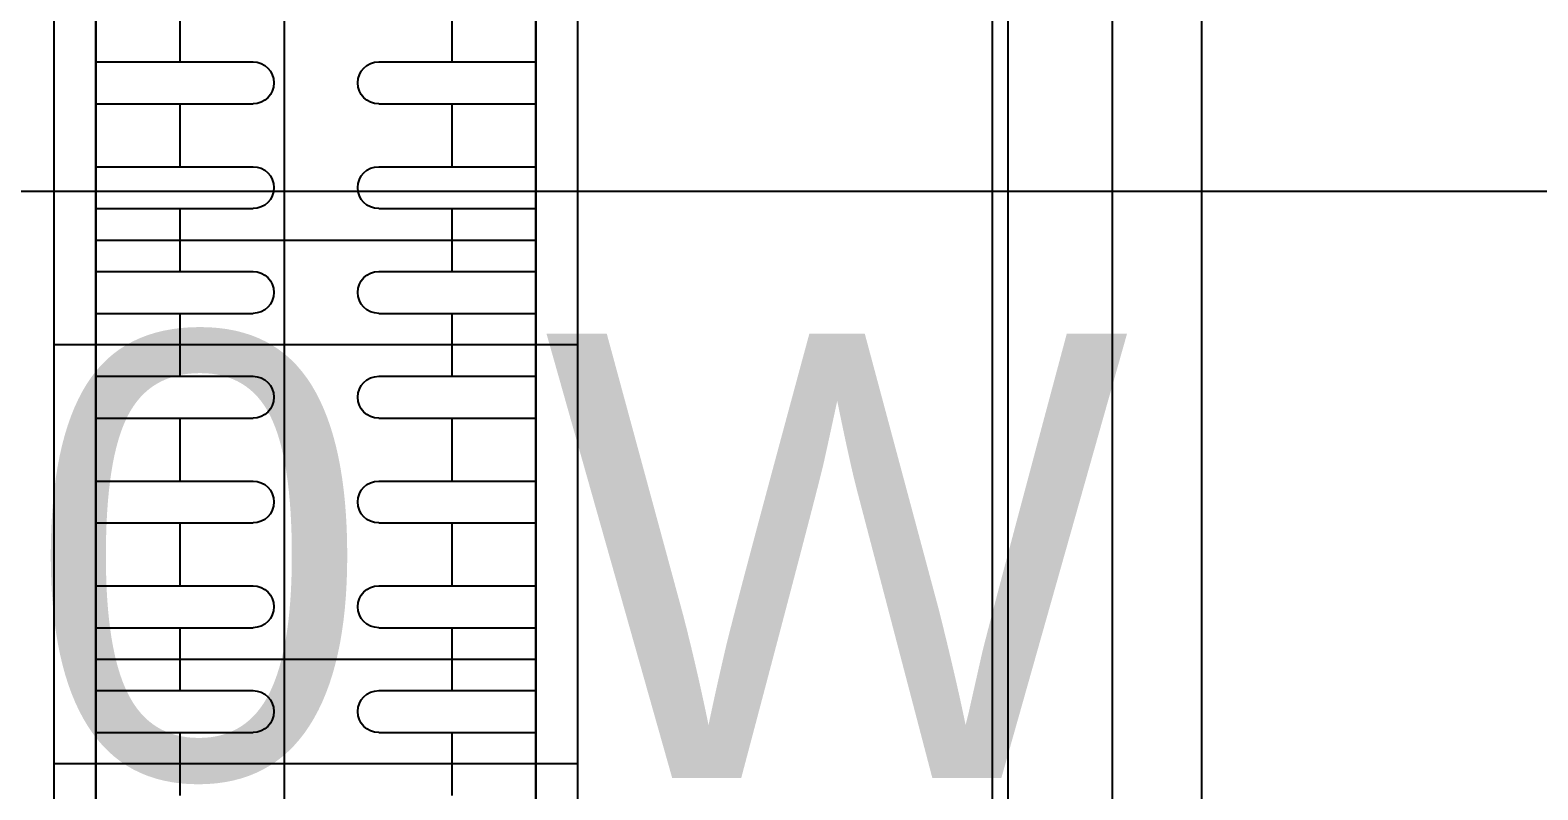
# Model space of a CAD drawing. Header units: inches. Extents: x 21 to 38546, y 13 to 15001.
# Drawn here: x 4365.92 to 4401.91, y 1172.16 to 1190.29 of the extents above; entities that cross this region are included whole.
import ezdxf

# ---------------------------------------------------------------- set-up
doc = ezdxf.new("R2010")
doc.units = ezdxf.units.IN
doc.header["$MEASUREMENT"] = 0
for name, color, linetype in [('pex_boru_dönüş', 5, 'Continuous'), ('pex_boru_gidiş', 1, 'Continuous'), ('RAD-MAHAL', 2, 'Continuous'), ('RAST-IST-RADYATÖR-DİNAMİK BLOK', 83, 'Continuous')]:
    doc.layers.add(name, color=color, linetype=linetype)
doc.layers.add('Z_MİM_-KM-WALL', color=8, linetype='Continuous', lineweight=25)
doc.layers.add('Z_MİM_-KM-WALL-PLASTER', color=8, linetype='Continuous', lineweight=25)
doc.styles.get("Standard").update_dxf_attribs({"font": 'arial.ttf'})

# ---------------------------------------------------------------- blocks, each defined once
blk = doc.blocks.new('IS_RADYATOR_TAG_MRD')
at = {"layer": 'RAD-MAHAL'}
blk.add_line((0, 18), (130, 18), dxfattribs=at)
blk = doc.blocks.new('IS_RADYATOR-PLAN-100')
at = {"layer": 'RAST-IST-RADYATÖR-DİNAMİK BLOK', "color": 7}
for p, q in [((93.25, 11.5), (93.25, 7.75)), ((94.25, 11.5), (94.25, 7.75)), ((95.75, 11.5), (95.75, 7.75)), ((96.75, 11.5), (96.75, 7.75)), ((91.75, 9.5), (92.5, 9.5)), ((92.5, 9.5), (93.25, 9.5)), ((94.25, 9.5), (95, 9.5)), ((95, 9.5), (95.75, 9.5)), ((96.75, 9.5), (97.5, 9.5)), ((93.25, 4.75), (93.25, 1)), ((94.25, 4.75), (94.25, 1)), ((95.75, 4.75), (95.75, 1)), ((96.75, 4.75), (96.75, 1)), ((91.75, 3), (92.5, 3)), ((92.5, 3), (93.25, 3)), ((94.25, 3), (95, 3)), ((95, 3), (95.75, 3)), ((96.75, 3), (97.5, 3))]:
    blk.add_line(p, q, dxfattribs=at)
at = {"layer": 'RAST-IST-RADYATÖR-DİNAMİK BLOK'}
for points in [[(0, 0), (100, 0), (100, 12.5), (0, 12.5)], [(2.5, 11.5), (97.5, 11.5), (97.5, 1), (2.5, 1)]]:
    blk.add_lwpolyline(points, dxfattribs=at)
at = {"layer": 'RAST-IST-RADYATÖR-DİNAMİK BLOK', "color": 7}
for centre, start, end in [((93.75, 7.75), 180, 0), ((96.25, 7.75), 180, 0), ((93.75, 4.75), 0, 180), ((96.25, 4.75), 0, 180)]:
    blk.add_arc(centre, 0.5, start, end, dxfattribs=at)
blk = doc.blocks.new('IS_RADYATOR-PLAN-110')
at = {"layer": 'RAST-IST-RADYATÖR-DİNAMİK BLOK', "color": 7}
for p, q in [((93.25, 11.5), (93.25, 7.75)), ((94.25, 11.5), (94.25, 7.75)), ((95.75, 11.5), (95.75, 7.75)), ((96.75, 11.5), (96.75, 7.75)), ((98.25, 11.5), (98.25, 7.75)), ((99.25, 11.5), (99.25, 7.75)), ((100.75, 11.5), (100.75, 7.75)), ((101.75, 11.5), (101.75, 7.75)), ((103.25, 11.5), (103.25, 7.75)), ((104.25, 11.5), (104.25, 7.75)), ((105.75, 11.5), (105.75, 7.75)), ((106.75, 11.5), (106.75, 7.75)), ((91.75, 9.5), (92.5, 9.5)), ((92.5, 9.5), (93.25, 9.5)), ((94.25, 9.5), (95, 9.5)), ((95, 9.5), (95.75, 9.5)), ((96.75, 9.5), (97.5, 9.5)), ((97.5, 9.5), (98.25, 9.5)), ((99.25, 9.5), (100, 9.5)), ((100, 9.5), (100.75, 9.5)), ((101.75, 9.5), (102.5, 9.5)), ((102.5, 9.5), (103.25, 9.5)), ((104.25, 9.5), (105, 9.5)), ((105, 9.5), (105.75, 9.5)), ((106.75, 9.5), (107.5, 9.5)), ((93.25, 4.75), (93.25, 1)), ((94.25, 4.75), (94.25, 1)), ((95.75, 4.75), (95.75, 1)), ((96.75, 4.75), (96.75, 1)), ((98.25, 4.75), (98.25, 1)), ((99.25, 4.75), (99.25, 1)), ((100.75, 4.75), (100.75, 1)), ((101.75, 4.75), (101.75, 1)), ((103.25, 4.75), (103.25, 1)), ((104.25, 4.75), (104.25, 1)), ((105.75, 4.75), (105.75, 1)), ((106.75, 4.75), (106.75, 1)), ((91.75, 3), (92.5, 3)), ((92.5, 3), (93.25, 3)), ((94.25, 3), (95, 3)), ((95, 3), (95.75, 3)), ((96.75, 3), (97.5, 3)), ((97.5, 3), (98.25, 3)), ((99.25, 3), (100, 3)), ((100, 3), (100.75, 3)), ((101.75, 3), (102.5, 3)), ((102.5, 3), (103.25, 3)), ((104.25, 3), (105, 3)), ((105, 3), (105.75, 3)), ((106.75, 3), (107.5, 3))]:
    blk.add_line(p, q, dxfattribs=at)
at = {"layer": 'RAST-IST-RADYATÖR-DİNAMİK BLOK'}
for points in [[(0, 0), (110, 0), (110, 12.5), (0, 12.5)], [(2.5, 11.5), (107.5, 11.5), (107.5, 1), (2.5, 1)]]:
    blk.add_lwpolyline(points, dxfattribs=at)
at = {"layer": 'RAST-IST-RADYATÖR-DİNAMİK BLOK', "color": 7}
for centre, start, end in [((93.75, 7.75), 180, 0), ((96.25, 7.75), 180, 0), ((98.75, 7.75), 180, 0), ((101.25, 7.75), 180, 0), ((103.75, 7.75), 180, 0), ((106.25, 7.75), 180, 0), ((93.75, 4.75), 0, 180), ((96.25, 4.75), 0, 180), ((98.75, 4.75), 0, 180), ((101.25, 4.75), 0, 180), ((103.75, 4.75), 0, 180), ((106.25, 4.75), 0, 180)]:
    blk.add_arc(centre, 0.5, start, end, dxfattribs=at)
blk = doc.blocks.new('IS_RADYATOR-PLAN-120')
at = {"layer": 'RAST-IST-RADYATÖR-DİNAMİK BLOK', "color": 7}
for p, q in [((93.25, 11.5), (93.25, 7.75)), ((94.25, 11.5), (94.25, 7.75)), ((95.75, 11.5), (95.75, 7.75)), ((96.75, 11.5), (96.75, 7.75)), ((98.25, 11.5), (98.25, 7.75)), ((99.25, 11.5), (99.25, 7.75)), ((100.75, 11.5), (100.75, 7.75)), ((101.75, 11.5), (101.75, 7.75)), ((103.25, 11.5), (103.25, 7.75)), ((104.25, 11.5), (104.25, 7.75)), ((105.75, 11.5), (105.75, 7.75)), ((106.75, 11.5), (106.75, 7.75)), ((108.25, 11.5), (108.25, 7.75)), ((109.25, 11.5), (109.25, 7.75)), ((91.75, 9.5), (92.5, 9.5)), ((92.5, 9.5), (93.25, 9.5)), ((94.25, 9.5), (95, 9.5)), ((95, 9.5), (95.75, 9.5)), ((96.75, 9.5), (97.5, 9.5)), ((97.5, 9.5), (98.25, 9.5)), ((99.25, 9.5), (100, 9.5)), ((100, 9.5), (100.75, 9.5)), ((101.75, 9.5), (102.5, 9.5)), ((102.5, 9.5), (103.25, 9.5)), ((104.25, 9.5), (105, 9.5)), ((105, 9.5), (105.75, 9.5)), ((106.75, 9.5), (107.5, 9.5)), ((107.5, 9.5), (108.25, 9.5)), ((109.25, 9.5), (110, 9.5)), ((110, 9.5), (110.75, 9.5)), ((93.25, 4.75), (93.25, 1)), ((94.25, 4.75), (94.25, 1)), ((95.75, 4.75), (95.75, 1)), ((96.75, 4.75), (96.75, 1)), ((98.25, 4.75), (98.25, 1)), ((99.25, 4.75), (99.25, 1)), ((100.75, 4.75), (100.75, 1)), ((101.75, 4.75), (101.75, 1)), ((103.25, 4.75), (103.25, 1)), ((104.25, 4.75), (104.25, 1)), ((105.75, 4.75), (105.75, 1)), ((106.75, 4.75), (106.75, 1)), ((108.25, 4.75), (108.25, 1)), ((109.25, 4.75), (109.25, 1)), ((91.75, 3), (92.5, 3)), ((92.5, 3), (93.25, 3)), ((94.25, 3), (95, 3)), ((95, 3), (95.75, 3)), ((96.75, 3), (97.5, 3)), ((97.5, 3), (98.25, 3)), ((99.25, 3), (100, 3)), ((100, 3), (100.75, 3)), ((101.75, 3), (102.5, 3)), ((102.5, 3), (103.25, 3)), ((104.25, 3), (105, 3)), ((105, 3), (105.75, 3)), ((106.75, 3), (107.5, 3)), ((107.5, 3), (108.25, 3)), ((109.25, 3), (110, 3)), ((110, 3), (110.75, 3))]:
    blk.add_line(p, q, dxfattribs=at)
at = {"layer": 'RAST-IST-RADYATÖR-DİNAMİK BLOK'}
for points in [[(0, 0), (120, 0), (120, 12.5), (0, 12.5)], [(2.5, 11.5), (117.5, 11.5), (117.5, 1), (2.5, 1)]]:
    blk.add_lwpolyline(points, dxfattribs=at)
at = {"layer": 'RAST-IST-RADYATÖR-DİNAMİK BLOK', "color": 7}
for centre, start, end in [((93.75, 7.75), 180, 0), ((96.25, 7.75), 180, 0), ((98.75, 7.75), 180, 0), ((101.25, 7.75), 180, 0), ((103.75, 7.75), 180, 0), ((106.25, 7.75), 180, 0), ((108.75, 7.75), 180, 0), ((93.75, 4.75), 0, 180), ((96.25, 4.75), 0, 180), ((98.75, 4.75), 0, 180), ((101.25, 4.75), 0, 180), ((103.75, 4.75), 0, 180), ((106.25, 4.75), 0, 180), ((108.75, 4.75), 0, 180)]:
    blk.add_arc(centre, 0.5, start, end, dxfattribs=at)
blk = doc.blocks.new('IS_RADYATOR-PLAN-130')
at = {"layer": 'RAST-IST-RADYATÖR-DİNAMİK BLOK', "color": 7}
for p, q in [((93.25, 11.5), (93.25, 7.75)), ((94.25, 11.5), (94.25, 7.75)), ((95.75, 11.5), (95.75, 7.75)), ((96.75, 11.5), (96.75, 7.75)), ((98.25, 11.5), (98.25, 7.75)), ((99.25, 11.5), (99.25, 7.75)), ((100.75, 11.5), (100.75, 7.75)), ((101.75, 11.5), (101.75, 7.75)), ((103.25, 11.5), (103.25, 7.75)), ((104.25, 11.5), (104.25, 7.75)), ((105.75, 11.5), (105.75, 7.75)), ((106.75, 11.5), (106.75, 7.75)), ((108.25, 11.5), (108.25, 7.75)), ((109.25, 11.5), (109.25, 7.75)), ((91.75, 9.5), (92.5, 9.5)), ((92.5, 9.5), (93.25, 9.5)), ((94.25, 9.5), (95, 9.5)), ((95, 9.5), (95.75, 9.5)), ((96.75, 9.5), (97.5, 9.5)), ((97.5, 9.5), (98.25, 9.5)), ((99.25, 9.5), (100, 9.5)), ((100, 9.5), (100.75, 9.5)), ((101.75, 9.5), (102.5, 9.5)), ((102.5, 9.5), (103.25, 9.5)), ((104.25, 9.5), (105, 9.5)), ((105, 9.5), (105.75, 9.5)), ((106.75, 9.5), (107.5, 9.5)), ((107.5, 9.5), (108.25, 9.5)), ((109.25, 9.5), (110, 9.5)), ((110, 9.5), (110.75, 9.5)), ((93.25, 4.75), (93.25, 1)), ((94.25, 4.75), (94.25, 1)), ((95.75, 4.75), (95.75, 1)), ((96.75, 4.75), (96.75, 1)), ((98.25, 4.75), (98.25, 1)), ((99.25, 4.75), (99.25, 1)), ((100.75, 4.75), (100.75, 1)), ((101.75, 4.75), (101.75, 1)), ((103.25, 4.75), (103.25, 1)), ((104.25, 4.75), (104.25, 1)), ((105.75, 4.75), (105.75, 1)), ((106.75, 4.75), (106.75, 1)), ((108.25, 4.75), (108.25, 1)), ((109.25, 4.75), (109.25, 1)), ((91.75, 3), (92.5, 3)), ((92.5, 3), (93.25, 3)), ((94.25, 3), (95, 3)), ((95, 3), (95.75, 3)), ((96.75, 3), (97.5, 3)), ((97.5, 3), (98.25, 3)), ((99.25, 3), (100, 3)), ((100, 3), (100.75, 3)), ((101.75, 3), (102.5, 3)), ((102.5, 3), (103.25, 3)), ((104.25, 3), (105, 3)), ((105, 3), (105.75, 3)), ((106.75, 3), (107.5, 3)), ((107.5, 3), (108.25, 3)), ((109.25, 3), (110, 3)), ((110, 3), (110.75, 3))]:
    blk.add_line(p, q, dxfattribs=at)
at = {"layer": 'RAST-IST-RADYATÖR-DİNAMİK BLOK'}
for points in [[(0, 0), (130, 0), (130, 12.5), (0, 12.5)], [(2.5, 11.5), (127.5, 11.5), (127.5, 1), (2.5, 1)]]:
    blk.add_lwpolyline(points, dxfattribs=at)
at = {"layer": 'RAST-IST-RADYATÖR-DİNAMİK BLOK', "color": 7}
for centre, start, end in [((93.75, 7.75), 180, 0), ((96.25, 7.75), 180, 0), ((98.75, 7.75), 180, 0), ((101.25, 7.75), 180, 0), ((103.75, 7.75), 180, 0), ((106.25, 7.75), 180, 0), ((108.75, 7.75), 180, 0), ((93.75, 4.75), 0, 180), ((96.25, 4.75), 0, 180), ((98.75, 4.75), 0, 180), ((101.25, 4.75), 0, 180), ((103.75, 4.75), 0, 180), ((106.25, 4.75), 0, 180), ((108.75, 4.75), 0, 180)]:
    blk.add_arc(centre, 0.5, start, end, dxfattribs=at)
blk = doc.blocks.new('IS_RADYATOR-PLAN-140')
at = {"layer": 'RAST-IST-RADYATÖR-DİNAMİK BLOK', "color": 7}
for p, q in [((93.25, 11.5), (93.25, 7.75)), ((94.25, 11.5), (94.25, 7.75)), ((95.75, 11.5), (95.75, 7.75)), ((96.75, 11.5), (96.75, 7.75)), ((98.25, 11.5), (98.25, 7.75)), ((99.25, 11.5), (99.25, 7.75)), ((100.75, 11.5), (100.75, 7.75)), ((101.75, 11.5), (101.75, 7.75)), ((103.25, 11.5), (103.25, 7.75)), ((104.25, 11.5), (104.25, 7.75)), ((105.75, 11.5), (105.75, 7.75)), ((106.75, 11.5), (106.75, 7.75)), ((108.25, 11.5), (108.25, 7.75)), ((109.25, 11.5), (109.25, 7.75)), ((91.75, 9.5), (92.5, 9.5)), ((92.5, 9.5), (93.25, 9.5)), ((94.25, 9.5), (95, 9.5)), ((95, 9.5), (95.75, 9.5)), ((96.75, 9.5), (97.5, 9.5)), ((97.5, 9.5), (98.25, 9.5)), ((99.25, 9.5), (100, 9.5)), ((100, 9.5), (100.75, 9.5)), ((101.75, 9.5), (102.5, 9.5)), ((102.5, 9.5), (103.25, 9.5)), ((104.25, 9.5), (105, 9.5)), ((105, 9.5), (105.75, 9.5)), ((106.75, 9.5), (107.5, 9.5)), ((107.5, 9.5), (108.25, 9.5)), ((109.25, 9.5), (110, 9.5)), ((110, 9.5), (110.75, 9.5)), ((93.25, 4.75), (93.25, 1)), ((94.25, 4.75), (94.25, 1)), ((95.75, 4.75), (95.75, 1)), ((96.75, 4.75), (96.75, 1)), ((98.25, 4.75), (98.25, 1)), ((99.25, 4.75), (99.25, 1)), ((100.75, 4.75), (100.75, 1)), ((101.75, 4.75), (101.75, 1)), ((103.25, 4.75), (103.25, 1)), ((104.25, 4.75), (104.25, 1)), ((105.75, 4.75), (105.75, 1)), ((106.75, 4.75), (106.75, 1)), ((108.25, 4.75), (108.25, 1)), ((109.25, 4.75), (109.25, 1)), ((91.75, 3), (92.5, 3)), ((92.5, 3), (93.25, 3)), ((94.25, 3), (95, 3)), ((95, 3), (95.75, 3)), ((96.75, 3), (97.5, 3)), ((97.5, 3), (98.25, 3)), ((99.25, 3), (100, 3)), ((100, 3), (100.75, 3)), ((101.75, 3), (102.5, 3)), ((102.5, 3), (103.25, 3)), ((104.25, 3), (105, 3)), ((105, 3), (105.75, 3)), ((106.75, 3), (107.5, 3)), ((107.5, 3), (108.25, 3)), ((109.25, 3), (110, 3)), ((110, 3), (110.75, 3))]:
    blk.add_line(p, q, dxfattribs=at)
at = {"layer": 'RAST-IST-RADYATÖR-DİNAMİK BLOK'}
for points in [[(0, 0), (140, 0), (140, 12.5), (0, 12.5)], [(2.5, 11.5), (137.5, 11.5), (137.5, 1), (2.5, 1)]]:
    blk.add_lwpolyline(points, dxfattribs=at)
at = {"layer": 'RAST-IST-RADYATÖR-DİNAMİK BLOK', "color": 7}
for centre, start, end in [((93.75, 7.75), 180, 0), ((96.25, 7.75), 180, 0), ((98.75, 7.75), 180, 0), ((101.25, 7.75), 180, 0), ((103.75, 7.75), 180, 0), ((106.25, 7.75), 180, 0), ((108.75, 7.75), 180, 0), ((93.75, 4.75), 0, 180), ((96.25, 4.75), 0, 180), ((98.75, 4.75), 0, 180), ((101.25, 4.75), 0, 180), ((103.75, 4.75), 0, 180), ((106.25, 4.75), 0, 180), ((108.75, 4.75), 0, 180)]:
    blk.add_arc(centre, 0.5, start, end, dxfattribs=at)
blk = doc.blocks.new('IS_RADYATOR-PLAN-150')
at = {"layer": 'RAST-IST-RADYATÖR-DİNAMİK BLOK', "color": 7}
for p, q in [((93.25, 11.5), (93.25, 7.75)), ((94.25, 11.5), (94.25, 7.75)), ((95.75, 11.5), (95.75, 7.75)), ((96.75, 11.5), (96.75, 7.75)), ((98.25, 11.5), (98.25, 7.75)), ((99.25, 11.5), (99.25, 7.75)), ((100.75, 11.5), (100.75, 7.75)), ((101.75, 11.5), (101.75, 7.75)), ((103.25, 11.5), (103.25, 7.75)), ((104.25, 11.5), (104.25, 7.75)), ((105.75, 11.5), (105.75, 7.75)), ((106.75, 11.5), (106.75, 7.75)), ((108.25, 11.5), (108.25, 7.75)), ((109.25, 11.5), (109.25, 7.75)), ((91.75, 9.5), (92.5, 9.5)), ((92.5, 9.5), (93.25, 9.5)), ((94.25, 9.5), (95, 9.5)), ((95, 9.5), (95.75, 9.5)), ((96.75, 9.5), (97.5, 9.5)), ((97.5, 9.5), (98.25, 9.5)), ((99.25, 9.5), (100, 9.5)), ((100, 9.5), (100.75, 9.5)), ((101.75, 9.5), (102.5, 9.5)), ((102.5, 9.5), (103.25, 9.5)), ((104.25, 9.5), (105, 9.5)), ((105, 9.5), (105.75, 9.5)), ((106.75, 9.5), (107.5, 9.5)), ((107.5, 9.5), (108.25, 9.5)), ((109.25, 9.5), (110, 9.5)), ((110, 9.5), (110.75, 9.5)), ((93.25, 4.75), (93.25, 1)), ((94.25, 4.75), (94.25, 1)), ((95.75, 4.75), (95.75, 1)), ((96.75, 4.75), (96.75, 1)), ((98.25, 4.75), (98.25, 1)), ((99.25, 4.75), (99.25, 1)), ((100.75, 4.75), (100.75, 1)), ((101.75, 4.75), (101.75, 1)), ((103.25, 4.75), (103.25, 1)), ((104.25, 4.75), (104.25, 1)), ((105.75, 4.75), (105.75, 1)), ((106.75, 4.75), (106.75, 1)), ((108.25, 4.75), (108.25, 1)), ((109.25, 4.75), (109.25, 1)), ((91.75, 3), (92.5, 3)), ((92.5, 3), (93.25, 3)), ((94.25, 3), (95, 3)), ((95, 3), (95.75, 3)), ((96.75, 3), (97.5, 3)), ((97.5, 3), (98.25, 3)), ((99.25, 3), (100, 3)), ((100, 3), (100.75, 3)), ((101.75, 3), (102.5, 3)), ((102.5, 3), (103.25, 3)), ((104.25, 3), (105, 3)), ((105, 3), (105.75, 3)), ((106.75, 3), (107.5, 3)), ((107.5, 3), (108.25, 3)), ((109.25, 3), (110, 3)), ((110, 3), (110.75, 3))]:
    blk.add_line(p, q, dxfattribs=at)
at = {"layer": 'RAST-IST-RADYATÖR-DİNAMİK BLOK'}
for points in [[(-5, 0), (145, 0), (145, 12.5), (-5, 12.5)], [(-2.5, 11.5), (142.5, 11.5), (142.5, 1), (-2.5, 1)]]:
    blk.add_lwpolyline(points, dxfattribs=at)
at = {"layer": 'RAST-IST-RADYATÖR-DİNAMİK BLOK', "color": 7}
for centre, start, end in [((93.75, 7.75), 180, 0), ((96.25, 7.75), 180, 0), ((98.75, 7.75), 180, 0), ((101.25, 7.75), 180, 0), ((103.75, 7.75), 180, 0), ((106.25, 7.75), 180, 0), ((108.75, 7.75), 180, 0), ((93.75, 4.75), 0, 180), ((96.25, 4.75), 0, 180), ((98.75, 4.75), 0, 180), ((101.25, 4.75), 0, 180), ((103.75, 4.75), 0, 180), ((106.25, 4.75), 0, 180), ((108.75, 4.75), 0, 180)]:
    blk.add_arc(centre, 0.5, start, end, dxfattribs=at)
blk = doc.blocks.new('IS_RADYATOR-PLAN-160')
at = {"layer": 'RAST-IST-RADYATÖR-DİNAMİK BLOK', "color": 7}
for p, q in [((93.25, 11.5), (93.25, 7.75)), ((94.25, 11.5), (94.25, 7.75)), ((95.75, 11.5), (95.75, 7.75)), ((96.75, 11.5), (96.75, 7.75)), ((98.25, 11.5), (98.25, 7.75)), ((99.25, 11.5), (99.25, 7.75)), ((100.75, 11.5), (100.75, 7.75)), ((101.75, 11.5), (101.75, 7.75)), ((103.25, 11.5), (103.25, 7.75)), ((104.25, 11.5), (104.25, 7.75)), ((105.75, 11.5), (105.75, 7.75)), ((106.75, 11.5), (106.75, 7.75)), ((108.25, 11.5), (108.25, 7.75)), ((109.25, 11.5), (109.25, 7.75)), ((91.75, 9.5), (92.5, 9.5)), ((92.5, 9.5), (93.25, 9.5)), ((94.25, 9.5), (95, 9.5)), ((95, 9.5), (95.75, 9.5)), ((96.75, 9.5), (97.5, 9.5)), ((97.5, 9.5), (98.25, 9.5)), ((99.25, 9.5), (100, 9.5)), ((100, 9.5), (100.75, 9.5)), ((101.75, 9.5), (102.5, 9.5)), ((102.5, 9.5), (103.25, 9.5)), ((104.25, 9.5), (105, 9.5)), ((105, 9.5), (105.75, 9.5)), ((106.75, 9.5), (107.5, 9.5)), ((107.5, 9.5), (108.25, 9.5)), ((109.25, 9.5), (110, 9.5)), ((110, 9.5), (110.75, 9.5)), ((93.25, 4.75), (93.25, 1)), ((94.25, 4.75), (94.25, 1)), ((95.75, 4.75), (95.75, 1)), ((96.75, 4.75), (96.75, 1)), ((98.25, 4.75), (98.25, 1)), ((99.25, 4.75), (99.25, 1)), ((100.75, 4.75), (100.75, 1)), ((101.75, 4.75), (101.75, 1)), ((103.25, 4.75), (103.25, 1)), ((104.25, 4.75), (104.25, 1)), ((105.75, 4.75), (105.75, 1)), ((106.75, 4.75), (106.75, 1)), ((108.25, 4.75), (108.25, 1)), ((109.25, 4.75), (109.25, 1)), ((91.75, 3), (92.5, 3)), ((92.5, 3), (93.25, 3)), ((94.25, 3), (95, 3)), ((95, 3), (95.75, 3)), ((96.75, 3), (97.5, 3)), ((97.5, 3), (98.25, 3)), ((99.25, 3), (100, 3)), ((100, 3), (100.75, 3)), ((101.75, 3), (102.5, 3)), ((102.5, 3), (103.25, 3)), ((104.25, 3), (105, 3)), ((105, 3), (105.75, 3)), ((106.75, 3), (107.5, 3)), ((107.5, 3), (108.25, 3)), ((109.25, 3), (110, 3)), ((110, 3), (110.75, 3))]:
    blk.add_line(p, q, dxfattribs=at)
at = {"layer": 'RAST-IST-RADYATÖR-DİNAMİK BLOK'}
for points in [[(-5, 0), (155, 0), (155, 12.5), (-5, 12.5)], [(-2.5, 11.5), (152.5, 11.5), (152.5, 1), (-2.5, 1)]]:
    blk.add_lwpolyline(points, dxfattribs=at)
at = {"layer": 'RAST-IST-RADYATÖR-DİNAMİK BLOK', "color": 7}
for centre, start, end in [((93.75, 7.75), 180, 0), ((96.25, 7.75), 180, 0), ((98.75, 7.75), 180, 0), ((101.25, 7.75), 180, 0), ((103.75, 7.75), 180, 0), ((106.25, 7.75), 180, 0), ((108.75, 7.75), 180, 0), ((93.75, 4.75), 0, 180), ((96.25, 4.75), 0, 180), ((98.75, 4.75), 0, 180), ((101.25, 4.75), 0, 180), ((103.75, 4.75), 0, 180), ((106.25, 4.75), 0, 180), ((108.75, 4.75), 0, 180)]:
    blk.add_arc(centre, 0.5, start, end, dxfattribs=at)
blk = doc.blocks.new('IS_RADYATOR-PLAN-170')
at = {"layer": 'RAST-IST-RADYATÖR-DİNAMİK BLOK', "color": 7}
for p, q in [((93.25, 11.5), (93.25, 7.75)), ((94.25, 11.5), (94.25, 7.75)), ((95.75, 11.5), (95.75, 7.75)), ((96.75, 11.5), (96.75, 7.75)), ((98.25, 11.5), (98.25, 7.75)), ((99.25, 11.5), (99.25, 7.75)), ((100.75, 11.5), (100.75, 7.75)), ((101.75, 11.5), (101.75, 7.75)), ((103.25, 11.5), (103.25, 7.75)), ((104.25, 11.5), (104.25, 7.75)), ((105.75, 11.5), (105.75, 7.75)), ((106.75, 11.5), (106.75, 7.75)), ((108.25, 11.5), (108.25, 7.75)), ((109.25, 11.5), (109.25, 7.75)), ((91.75, 9.5), (92.5, 9.5)), ((92.5, 9.5), (93.25, 9.5)), ((94.25, 9.5), (95, 9.5)), ((95, 9.5), (95.75, 9.5)), ((96.75, 9.5), (97.5, 9.5)), ((97.5, 9.5), (98.25, 9.5)), ((99.25, 9.5), (100, 9.5)), ((100, 9.5), (100.75, 9.5)), ((101.75, 9.5), (102.5, 9.5)), ((102.5, 9.5), (103.25, 9.5)), ((104.25, 9.5), (105, 9.5)), ((105, 9.5), (105.75, 9.5)), ((106.75, 9.5), (107.5, 9.5)), ((107.5, 9.5), (108.25, 9.5)), ((109.25, 9.5), (110, 9.5)), ((110, 9.5), (110.75, 9.5)), ((93.25, 4.75), (93.25, 1)), ((94.25, 4.75), (94.25, 1)), ((95.75, 4.75), (95.75, 1)), ((96.75, 4.75), (96.75, 1)), ((98.25, 4.75), (98.25, 1)), ((99.25, 4.75), (99.25, 1)), ((100.75, 4.75), (100.75, 1)), ((101.75, 4.75), (101.75, 1)), ((103.25, 4.75), (103.25, 1)), ((104.25, 4.75), (104.25, 1)), ((105.75, 4.75), (105.75, 1)), ((106.75, 4.75), (106.75, 1)), ((108.25, 4.75), (108.25, 1)), ((109.25, 4.75), (109.25, 1)), ((91.75, 3), (92.5, 3)), ((92.5, 3), (93.25, 3)), ((94.25, 3), (95, 3)), ((95, 3), (95.75, 3)), ((96.75, 3), (97.5, 3)), ((97.5, 3), (98.25, 3)), ((99.25, 3), (100, 3)), ((100, 3), (100.75, 3)), ((101.75, 3), (102.5, 3)), ((102.5, 3), (103.25, 3)), ((104.25, 3), (105, 3)), ((105, 3), (105.75, 3)), ((106.75, 3), (107.5, 3)), ((107.5, 3), (108.25, 3)), ((109.25, 3), (110, 3)), ((110, 3), (110.75, 3))]:
    blk.add_line(p, q, dxfattribs=at)
at = {"layer": 'RAST-IST-RADYATÖR-DİNAMİK BLOK'}
for points in [[(-5, 0), (165, 0), (165, 12.5), (-5, 12.5)], [(-2.5, 11.5), (162.5, 11.5), (162.5, 1), (-2.5, 1)]]:
    blk.add_lwpolyline(points, dxfattribs=at)
at = {"layer": 'RAST-IST-RADYATÖR-DİNAMİK BLOK', "color": 7}
for centre, start, end in [((93.75, 7.75), 180, 0), ((96.25, 7.75), 180, 0), ((98.75, 7.75), 180, 0), ((101.25, 7.75), 180, 0), ((103.75, 7.75), 180, 0), ((106.25, 7.75), 180, 0), ((108.75, 7.75), 180, 0), ((93.75, 4.75), 0, 180), ((96.25, 4.75), 0, 180), ((98.75, 4.75), 0, 180), ((101.25, 4.75), 0, 180), ((103.75, 4.75), 0, 180), ((106.25, 4.75), 0, 180), ((108.75, 4.75), 0, 180)]:
    blk.add_arc(centre, 0.5, start, end, dxfattribs=at)
blk = doc.blocks.new('IS_RADYATOR-PLAN-180')
at = {"layer": 'RAST-IST-RADYATÖR-DİNAMİK BLOK', "color": 7}
for p, q in [((93.25, 11.5), (93.25, 7.75)), ((94.25, 11.5), (94.25, 7.75)), ((95.75, 11.5), (95.75, 7.75)), ((96.75, 11.5), (96.75, 7.75)), ((98.25, 11.5), (98.25, 7.75)), ((99.25, 11.5), (99.25, 7.75)), ((100.75, 11.5), (100.75, 7.75)), ((101.75, 11.5), (101.75, 7.75)), ((103.25, 11.5), (103.25, 7.75)), ((104.25, 11.5), (104.25, 7.75)), ((105.75, 11.5), (105.75, 7.75)), ((106.75, 11.5), (106.75, 7.75)), ((108.25, 11.5), (108.25, 7.75)), ((109.25, 11.5), (109.25, 7.75)), ((91.75, 9.5), (92.5, 9.5)), ((92.5, 9.5), (93.25, 9.5)), ((94.25, 9.5), (95, 9.5)), ((95, 9.5), (95.75, 9.5)), ((96.75, 9.5), (97.5, 9.5)), ((97.5, 9.5), (98.25, 9.5)), ((99.25, 9.5), (100, 9.5)), ((100, 9.5), (100.75, 9.5)), ((101.75, 9.5), (102.5, 9.5)), ((102.5, 9.5), (103.25, 9.5)), ((104.25, 9.5), (105, 9.5)), ((105, 9.5), (105.75, 9.5)), ((106.75, 9.5), (107.5, 9.5)), ((107.5, 9.5), (108.25, 9.5)), ((109.25, 9.5), (110, 9.5)), ((110, 9.5), (110.75, 9.5)), ((93.25, 4.75), (93.25, 1)), ((94.25, 4.75), (94.25, 1)), ((95.75, 4.75), (95.75, 1)), ((96.75, 4.75), (96.75, 1)), ((98.25, 4.75), (98.25, 1)), ((99.25, 4.75), (99.25, 1)), ((100.75, 4.75), (100.75, 1)), ((101.75, 4.75), (101.75, 1)), ((103.25, 4.75), (103.25, 1)), ((104.25, 4.75), (104.25, 1)), ((105.75, 4.75), (105.75, 1)), ((106.75, 4.75), (106.75, 1)), ((108.25, 4.75), (108.25, 1)), ((109.25, 4.75), (109.25, 1)), ((91.75, 3), (92.5, 3)), ((92.5, 3), (93.25, 3)), ((94.25, 3), (95, 3)), ((95, 3), (95.75, 3)), ((96.75, 3), (97.5, 3)), ((97.5, 3), (98.25, 3)), ((99.25, 3), (100, 3)), ((100, 3), (100.75, 3)), ((101.75, 3), (102.5, 3)), ((102.5, 3), (103.25, 3)), ((104.25, 3), (105, 3)), ((105, 3), (105.75, 3)), ((106.75, 3), (107.5, 3)), ((107.5, 3), (108.25, 3)), ((109.25, 3), (110, 3)), ((110, 3), (110.75, 3))]:
    blk.add_line(p, q, dxfattribs=at)
at = {"layer": 'RAST-IST-RADYATÖR-DİNAMİK BLOK'}
for points in [[(-5, 0), (175, 0), (175, 12.5), (-5, 12.5)], [(-2.5, 11.5), (172.5, 11.5), (172.5, 1), (-2.5, 1)]]:
    blk.add_lwpolyline(points, dxfattribs=at)
at = {"layer": 'RAST-IST-RADYATÖR-DİNAMİK BLOK', "color": 7}
for centre, start, end in [((93.75, 7.75), 180, 0), ((96.25, 7.75), 180, 0), ((98.75, 7.75), 180, 0), ((101.25, 7.75), 180, 0), ((103.75, 7.75), 180, 0), ((106.25, 7.75), 180, 0), ((108.75, 7.75), 180, 0), ((93.75, 4.75), 0, 180), ((96.25, 4.75), 0, 180), ((98.75, 4.75), 0, 180), ((101.25, 4.75), 0, 180), ((103.75, 4.75), 0, 180), ((106.25, 4.75), 0, 180), ((108.75, 4.75), 0, 180)]:
    blk.add_arc(centre, 0.5, start, end, dxfattribs=at)
blk = doc.blocks.new('IS_RADYATOR-PLAN-190')
at = {"layer": 'RAST-IST-RADYATÖR-DİNAMİK BLOK', "color": 7}
for p, q in [((93.25, 11.5), (93.25, 7.75)), ((94.25, 11.5), (94.25, 7.75)), ((95.75, 11.5), (95.75, 7.75)), ((96.75, 11.5), (96.75, 7.75)), ((98.25, 11.5), (98.25, 7.75)), ((99.25, 11.5), (99.25, 7.75)), ((100.75, 11.5), (100.75, 7.75)), ((101.75, 11.5), (101.75, 7.75)), ((103.25, 11.5), (103.25, 7.75)), ((104.25, 11.5), (104.25, 7.75)), ((105.75, 11.5), (105.75, 7.75)), ((106.75, 11.5), (106.75, 7.75)), ((108.25, 11.5), (108.25, 7.75)), ((109.25, 11.5), (109.25, 7.75)), ((91.75, 9.5), (92.5, 9.5)), ((92.5, 9.5), (93.25, 9.5)), ((94.25, 9.5), (95, 9.5)), ((95, 9.5), (95.75, 9.5)), ((96.75, 9.5), (97.5, 9.5)), ((97.5, 9.5), (98.25, 9.5)), ((99.25, 9.5), (100, 9.5)), ((100, 9.5), (100.75, 9.5)), ((101.75, 9.5), (102.5, 9.5)), ((102.5, 9.5), (103.25, 9.5)), ((104.25, 9.5), (105, 9.5)), ((105, 9.5), (105.75, 9.5)), ((106.75, 9.5), (107.5, 9.5)), ((107.5, 9.5), (108.25, 9.5)), ((109.25, 9.5), (110, 9.5)), ((110, 9.5), (110.75, 9.5)), ((93.25, 4.75), (93.25, 1)), ((94.25, 4.75), (94.25, 1)), ((95.75, 4.75), (95.75, 1)), ((96.75, 4.75), (96.75, 1)), ((98.25, 4.75), (98.25, 1)), ((99.25, 4.75), (99.25, 1)), ((100.75, 4.75), (100.75, 1)), ((101.75, 4.75), (101.75, 1)), ((103.25, 4.75), (103.25, 1)), ((104.25, 4.75), (104.25, 1)), ((105.75, 4.75), (105.75, 1)), ((106.75, 4.75), (106.75, 1)), ((108.25, 4.75), (108.25, 1)), ((109.25, 4.75), (109.25, 1)), ((91.75, 3), (92.5, 3)), ((92.5, 3), (93.25, 3)), ((94.25, 3), (95, 3)), ((95, 3), (95.75, 3)), ((96.75, 3), (97.5, 3)), ((97.5, 3), (98.25, 3)), ((99.25, 3), (100, 3)), ((100, 3), (100.75, 3)), ((101.75, 3), (102.5, 3)), ((102.5, 3), (103.25, 3)), ((104.25, 3), (105, 3)), ((105, 3), (105.75, 3)), ((106.75, 3), (107.5, 3)), ((107.5, 3), (108.25, 3)), ((109.25, 3), (110, 3)), ((110, 3), (110.75, 3))]:
    blk.add_line(p, q, dxfattribs=at)
at = {"layer": 'RAST-IST-RADYATÖR-DİNAMİK BLOK'}
for points in [[(-5, 0), (185, 0), (185, 12.5), (-5, 12.5)], [(182.5, 11.5), (-2.5, 11.5), (-2.5, 1), (182.5, 1)]]:
    blk.add_lwpolyline(points, dxfattribs=at)
at = {"layer": 'RAST-IST-RADYATÖR-DİNAMİK BLOK', "color": 7}
for centre, start, end in [((93.75, 7.75), 180, 0), ((96.25, 7.75), 180, 0), ((98.75, 7.75), 180, 0), ((101.25, 7.75), 180, 0), ((103.75, 7.75), 180, 0), ((106.25, 7.75), 180, 0), ((108.75, 7.75), 180, 0), ((93.75, 4.75), 0, 180), ((96.25, 4.75), 0, 180), ((98.75, 4.75), 0, 180), ((101.25, 4.75), 0, 180), ((103.75, 4.75), 0, 180), ((106.25, 4.75), 0, 180), ((108.75, 4.75), 0, 180)]:
    blk.add_arc(centre, 0.5, start, end, dxfattribs=at)
blk = doc.blocks.new('IS_RADYATOR-PLAN-200')
at = {"layer": 'RAST-IST-RADYATÖR-DİNAMİK BLOK', "color": 7}
for p, q in [((98.25, 11.5), (98.25, 7.75)), ((99.25, 11.5), (99.25, 7.75)), ((100.75, 11.5), (100.75, 7.75)), ((101.75, 11.5), (101.75, 7.75)), ((103.25, 11.5), (103.25, 7.75)), ((104.25, 11.5), (104.25, 7.75)), ((105.75, 11.5), (105.75, 7.75)), ((106.75, 11.5), (106.75, 7.75)), ((108.25, 11.5), (108.25, 7.75)), ((109.25, 11.5), (109.25, 7.75)), ((110.75, 11.5), (110.75, 7.75)), ((111.75, 11.5), (111.75, 7.75)), ((113.25, 11.5), (113.25, 7.75)), ((114.25, 11.5), (114.25, 7.75)), ((96.75, 9.5), (97.5, 9.5)), ((97.5, 9.5), (98.25, 9.5)), ((99.25, 9.5), (100, 9.5)), ((100, 9.5), (100.75, 9.5)), ((101.75, 9.5), (102.5, 9.5)), ((102.5, 9.5), (103.25, 9.5)), ((104.25, 9.5), (105, 9.5)), ((105, 9.5), (105.75, 9.5)), ((106.75, 9.5), (107.5, 9.5)), ((107.5, 9.5), (108.25, 9.5)), ((109.25, 9.5), (110, 9.5)), ((110, 9.5), (110.75, 9.5)), ((111.75, 9.5), (112.5, 9.5)), ((112.5, 9.5), (113.25, 9.5)), ((114.25, 9.5), (115, 9.5)), ((115, 9.5), (115.75, 9.5)), ((98.25, 4.75), (98.25, 1)), ((99.25, 4.75), (99.25, 1)), ((100.75, 4.75), (100.75, 1)), ((101.75, 4.75), (101.75, 1)), ((103.25, 4.75), (103.25, 1)), ((104.25, 4.75), (104.25, 1)), ((105.75, 4.75), (105.75, 1)), ((106.75, 4.75), (106.75, 1)), ((108.25, 4.75), (108.25, 1)), ((109.25, 4.75), (109.25, 1)), ((110.75, 4.75), (110.75, 1)), ((111.75, 4.75), (111.75, 1)), ((113.25, 4.75), (113.25, 1)), ((114.25, 4.75), (114.25, 1)), ((96.75, 3), (97.5, 3)), ((97.5, 3), (98.25, 3)), ((99.25, 3), (100, 3)), ((100, 3), (100.75, 3)), ((101.75, 3), (102.5, 3)), ((102.5, 3), (103.25, 3)), ((104.25, 3), (105, 3)), ((105, 3), (105.75, 3)), ((106.75, 3), (107.5, 3)), ((107.5, 3), (108.25, 3)), ((109.25, 3), (110, 3)), ((110, 3), (110.75, 3)), ((111.75, 3), (112.5, 3)), ((112.5, 3), (113.25, 3)), ((114.25, 3), (115, 3)), ((115, 3), (115.75, 3))]:
    blk.add_line(p, q, dxfattribs=at)
at = {"layer": 'RAST-IST-RADYATÖR-DİNAMİK BLOK'}
for points in [[(0, 0), (200, 0), (200, 12.5), (0, 12.5)], [(2.5, 11.5), (197.5, 11.5), (197.5, 1), (2.5, 1)]]:
    blk.add_lwpolyline(points, dxfattribs=at)
at = {"layer": 'RAST-IST-RADYATÖR-DİNAMİK BLOK', "color": 7}
for centre, start, end in [((98.75, 7.75), 180, 0), ((101.25, 7.75), 180, 0), ((103.75, 7.75), 180, 0), ((106.25, 7.75), 180, 0), ((108.75, 7.75), 180, 0), ((111.25, 7.75), 180, 0), ((113.75, 7.75), 180, 0), ((98.75, 4.75), 0, 180), ((101.25, 4.75), 0, 180), ((103.75, 4.75), 0, 180), ((106.25, 4.75), 0, 180), ((108.75, 4.75), 0, 180), ((111.25, 4.75), 0, 180), ((113.75, 4.75), 0, 180)]:
    blk.add_arc(centre, 0.5, start, end, dxfattribs=at)
blk = doc.blocks.new('IS_U4727')
for name, p in [('IS_RADYATOR-PLAN-100', (0, 0)), ('IS_RADYATOR-PLAN-110', (0, 0)), ('IS_RADYATOR-PLAN-120', (0, 0)), ('IS_RADYATOR-PLAN-130', (0, 0)), ('IS_RADYATOR-PLAN-140', (0, 0)), ('IS_RADYATOR-PLAN-150', (0, 0)), ('IS_RADYATOR-PLAN-160', (0, 0)), ('IS_RADYATOR-PLAN-170', (0, 0)), ('IS_RADYATOR-PLAN-180', (0, 0)), ('IS_RADYATOR-PLAN-190', (0, 0)), ('IS_RADYATOR-PLAN-200', (-5, 0))]:
    blk.add_blockref(name, p)

msp = doc.modelspace()

# ---------------------------------------------------------------- linework, layer by layer
at = {"layer": 'pex_boru_dönüş'}
for points in [[(4535.784, 1876.331), (4535.784, 1818.231), (4148.884, 1818.231), (4148.884, 1014.263), (4371.988, 1014.263), (4371.988, 1290.78)], [(4545.784, 1876.331), (4545.784, 1808.231), (4388.884, 1808.231), (4388.884, 1014.263), (4371.988, 1014.263), (4371.988, 1520.78)]]:
    msp.add_lwpolyline(points, dxfattribs=at)
at = {"layer": 'pex_boru_gidiş'}
for points in [[(4540.784, 1869.331), (4540.784, 1813.231), (4153.884, 1813.231), (4153.884, 1014.263), (4371.988, 1014.263), (4371.988, 1295.78)], [(4550.784, 1869.331), (4550.784, 1803.231), (4393.884, 1803.231), (4393.884, 1014.263), (4371.988, 1014.263), (4371.988, 1525.78)]]:
    msp.add_lwpolyline(points, dxfattribs=at)
at = {"layer": 'Z_MİM_-KM-WALL'}
msp.add_line((4391.758, 1002.083), (4391.757, 1407.083), dxfattribs=at)
at = {"layer": 'Z_MİM_-KM-WALL-PLASTER'}
msp.add_lwpolyline([(4389.258, 1357.083), (4389.258, 1004.583), (3999.258, 1004.583), (3999.258, 1029.583), (3894.257, 1029.583), (3894.258, 1004.583), (3729.258, 1004.583), (3729.258, 1644.583), (3844.257, 1644.583), (3844.257, 1634.583), (3999.258, 1634.583), (3999.258, 1644.583), (4391.758, 1644.582)], dxfattribs=at)

# ---------------------------------------------------------------- block references
at = {"layer": 'RAD-MAHAL'}
msp.add_blockref('IS_RADYATOR_TAG_MRD', (4345.362, 1168.445), dxfattribs=at)
at = {"layer": 'RAST-IST-RADYATÖR-DİNAMİK BLOK', "xscale": -1, "rotation": 90}
msp.add_blockref('IS_U4727', (4378.988, 1282.78), dxfattribs=at)

# ---------------------------------------------------------------- texts
at = {"layer": 'RAD-MAHAL'}
msp.add_text('780 W', height=10.6, dxfattribs=at).set_placement((4349.362, 1172.445))

doc.saveas('drawing.dxf')
